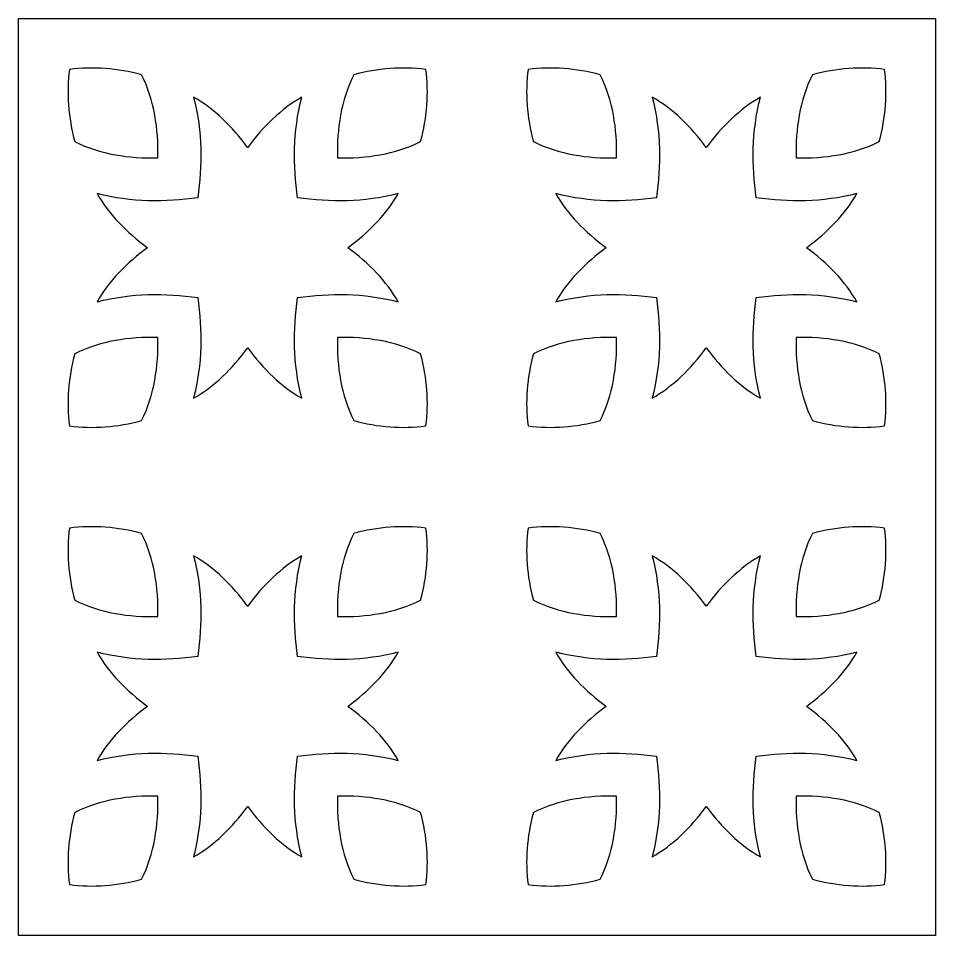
# Model space of a CAD drawing. Header units: millimetres. Extents: x -515 to 516, y -324 to 324.
# Drawn here: x -149.8 to 150.1, y -323.8 to -23.8 of the extents above; entities that cross this region are included whole.
import ezdxf

# ---------------------------------------------------------------- set-up
doc = ezdxf.new("R2010")
doc.units = ezdxf.units.MM
doc.header["$MEASUREMENT"] = 0
doc.layers.add('layer 1', color=7, linetype='Continuous')

msp = doc.modelspace()

# ---------------------------------------------------------------- linework, layer by layer
at = {"layer": 'layer 1'}
for points, knots in [([(-149.8496, -323.8464), (-141.4147, -323.8464), (141.6963, -323.8464), (150.1487, -323.8464), (150.1487, -323.8464), (150.1487, -315.4151), (150.1487, -32.3041), (150.1487, -23.8481), (150.1487, -23.8481), (141.7138, -23.8481), (-141.3971, -23.8481), (-149.8496, -23.8481), (-149.8496, -23.8481), (-149.8496, -32.2866), (-149.8496, -315.3975), (-149.8496, -323.8464)], [0, 0, 0, 0, 0.2, 0.2, 0.2, 0.2, 0.4, 0.4, 0.4, 0.4, 0.6, 0.6, 0.6, 0.6, 1, 1, 1, 1]), ([(-133.1527, -40.5486), (-125.4376, -39.5821), (-117.4223, -40.143), (-109.5377, -42.3086), (-109.5377, -42.3086), (-105.3575, -50.7471), (-104.0347, -59.9861), (-104.1935, -69.5084), (-104.1935, -69.5084), (-113.7144, -69.6666), (-122.9542, -68.3437), (-131.3926, -64.1635), (-131.3926, -64.1635), (-133.5583, -56.279), (-134.1192, -48.2637), (-133.1527, -40.5486)], [0, 0, 0, 0, 0.2, 0.2, 0.2, 0.2, 0.4, 0.4, 0.4, 0.4, 0.6, 0.6, 0.6, 0.6, 1, 1, 1, 1]), ([(-40.1641, -42.3086), (-32.2795, -40.143), (-24.2642, -39.5821), (-16.5491, -40.5486), (-16.5491, -40.5486), (-15.5826, -48.2637), (-16.1435, -56.279), (-18.3092, -64.1635), (-18.3092, -64.1635), (-26.7483, -68.3437), (-35.9909, -69.6666), (-45.509, -69.5084), (-45.509, -69.5084), (-45.6678, -59.9861), (-44.3443, -50.7471), (-40.1641, -42.3086)], [0, 0, 0, 0, 0.2, 0.2, 0.2, 0.2, 0.4, 0.4, 0.4, 0.4, 0.6, 0.6, 0.6, 0.6, 1, 1, 1, 1]), ([(16.8447, -40.5486), (24.5634, -39.5821), (32.5787, -40.143), (40.4597, -42.3086), (40.4597, -42.3086), (44.6399, -50.7471), (45.9663, -59.9861), (45.8074, -69.5084), (45.8074, -69.5084), (36.2865, -69.6666), (27.0475, -68.3437), (18.6083, -64.1635), (18.6083, -64.1635), (16.4427, -56.279), (15.8782, -48.2637), (16.8447, -40.5486)], [0, 0, 0, 0, 0.2, 0.2, 0.2, 0.2, 0.4, 0.4, 0.4, 0.4, 0.6, 0.6, 0.6, 0.6, 1, 1, 1, 1]), ([(109.8369, -42.3086), (117.7179, -40.143), (125.7332, -39.5821), (133.4518, -40.5486), (133.4518, -40.5486), (134.4183, -48.2637), (133.8539, -56.279), (131.6917, -64.1635), (131.6917, -64.1635), (123.2526, -68.3437), (114.0101, -69.6666), (104.492, -69.5084), (104.492, -69.5084), (104.3296, -59.9861), (105.6567, -50.7471), (109.8369, -42.3086)], [0, 0, 0, 0, 0.2, 0.2, 0.2, 0.2, 0.4, 0.4, 0.4, 0.4, 0.6, 0.6, 0.6, 0.6, 1, 1, 1, 1]), ([(-74.8527, -66.1394), (-74.8527, -66.1394), (-74.8527, -66.1394), (-74.8527, -66.1394), (-74.8527, -66.1394), (-74.8527, -66.1394), (-74.8491, -66.1394), (-74.8491, -66.1394), (-74.8491, -66.1394), (-74.8491, -66.1394), (-74.8491, -66.1394), (-74.8491, -66.1394), (-74.8491, -66.1394), (-74.8491, -66.1394), (-74.8491, -66.1394), (-74.8491, -66.1394), (-74.8491, -66.1394), (-69.9035, -59.1897), (-63.8465, -53.4673), (-57.1147, -49.5901), (-57.1147, -49.5901), (-60.1808, -61.1227), (-59.8877, -71.8435), (-58.5726, -82.5713), (-58.5726, -82.5713), (-47.7098, -83.9012), (-37.0916, -84.1725), (-25.5906, -81.1142), (-25.5906, -81.1142), (-29.4468, -87.8031), (-35.1614, -93.8783), (-42.1364, -98.8486), (-42.1364, -98.8486), (-42.1364, -98.8486), (-42.1435, -98.8486), (-42.1435, -98.8486), (-42.1435, -98.8486), (-35.1579, -103.8231), (-29.4398, -109.9012), (-25.5906, -116.5858), (-25.5906, -116.5858), (-37.0881, -113.5275), (-47.7843, -113.8065), (-58.5726, -115.1294), (-58.5726, -115.1294), (-59.8912, -125.8748), (-60.1914, -136.5428), (-57.1147, -148.1106), (-57.1147, -148.1106), (-63.8001, -144.258), (-69.8789, -138.5391), (-74.8491, -131.5613), (-74.8491, -131.5613), (-74.8491, -131.5613), (-74.8491, -131.5578), (-74.8491, -131.5578), (-74.8491, -131.5578), (-79.8236, -138.5391), (-85.9052, -144.258), (-92.5871, -148.1106), (-92.5871, -148.1106), (-89.5392, -136.6448), (-89.8, -125.9556), (-91.1299, -115.1294), (-91.1299, -115.1294), (-101.985, -113.7953), (-112.6073, -113.5239), (-124.1112, -116.5858), (-124.1112, -116.5858), (-120.255, -109.8941), (-114.5403, -103.8189), (-107.5661, -98.8486), (-107.5661, -98.8486), (-107.5661, -98.8486), (-107.5626, -98.8486), (-107.5626, -98.8486), (-107.5626, -98.8486), (-114.5403, -93.8741), (-120.2585, -87.796), (-124.1112, -81.1142), (-124.1112, -81.1142), (-112.639, -84.1662), (-101.9604, -83.8977), (-91.1299, -82.5713), (-91.1299, -82.5713), (-89.8106, -71.8259), (-89.5104, -61.1544), (-92.5871, -49.5901), (-92.5871, -49.5901), (-85.8982, -53.4427), (-79.8236, -59.1609), (-74.8527, -66.1394)], [0, 0, 0, 0, 0.04166667, 0.04166667, 0.04166667, 0.04166667, 0.08333333, 0.08333333, 0.08333333, 0.08333333, 0.125, 0.125, 0.125, 0.125, 0.16666667, 0.16666667, 0.16666667, 0.16666667, 0.20833333, 0.20833333, 0.20833333, 0.20833333, 0.25, 0.25, 0.25, 0.25, 0.29166667, 0.29166667, 0.29166667, 0.29166667, 0.33333333, 0.33333333, 0.33333333, 0.33333333, 0.375, 0.375, 0.375, 0.375, 0.41666667, 0.41666667, 0.41666667, 0.41666667, 0.45833333, 0.45833333, 0.45833333, 0.45833333, 0.5, 0.5, 0.5, 0.5, 0.54166667, 0.54166667, 0.54166667, 0.54166667, 0.58333333, 0.58333333, 0.58333333, 0.58333333, 0.625, 0.625, 0.625, 0.625, 0.66666667, 0.66666667, 0.66666667, 0.66666667, 0.70833333, 0.70833333, 0.70833333, 0.70833333, 0.75, 0.75, 0.75, 0.75, 0.79166667, 0.79166667, 0.79166667, 0.79166667, 0.83333333, 0.83333333, 0.83333333, 0.83333333, 0.875, 0.875, 0.875, 0.875, 0.91666667, 0.91666667, 0.91666667, 0.91666667, 1, 1, 1, 1]), ([(75.1483, -66.1394), (75.1483, -66.1394), (75.1483, -66.1394), (75.1483, -66.1394), (75.1483, -66.1394), (75.1483, -66.1394), (75.1483, -66.1394), (75.1483, -66.1394), (75.1483, -66.1394), (75.1483, -66.1394), (75.1483, -66.1394), (75.1483, -66.1394), (75.1483, -66.1394), (80.0975, -59.1897), (86.1551, -53.4673), (92.8862, -49.5901), (92.8862, -49.5901), (89.8166, -61.1227), (90.1097, -71.8435), (91.4291, -82.5713), (91.4291, -82.5713), (102.2876, -83.9012), (112.9058, -84.1725), (124.4103, -81.1142), (124.4103, -81.1142), (120.5541, -87.8031), (114.8353, -93.8783), (107.8645, -98.8486), (107.8645, -98.8486), (107.8645, -98.8486), (107.8582, -98.8486), (107.8582, -98.8486), (107.8582, -98.8486), (114.8395, -103.8231), (120.5577, -109.9012), (124.4103, -116.5858), (124.4103, -116.5858), (112.9128, -113.5275), (102.2131, -113.8065), (91.4291, -115.1294), (91.4291, -115.1294), (90.1097, -125.8748), (89.8096, -136.5428), (92.8862, -148.1106), (92.8862, -148.1106), (86.1973, -144.258), (80.1221, -138.5391), (75.1483, -131.5613), (75.1483, -131.5613), (75.1483, -131.5613), (75.1483, -131.5578), (75.1483, -131.5578), (75.1483, -131.5578), (70.1738, -138.5391), (64.0957, -144.258), (57.4104, -148.1106), (57.4104, -148.1106), (60.4617, -136.6448), (60.1974, -125.9556), (58.871, -115.1294), (58.871, -115.1294), (48.016, -113.7953), (37.3936, -113.5239), (25.8898, -116.5858), (25.8898, -116.5858), (29.7424, -109.8941), (35.4606, -103.8189), (42.4349, -98.8486), (42.4349, -98.8486), (42.4349, -98.8486), (42.4384, -98.8486), (42.4384, -98.8486), (42.4384, -98.8486), (35.4571, -93.8741), (29.7389, -87.796), (25.8898, -81.1142), (25.8898, -81.1142), (37.3584, -84.1662), (48.0406, -83.8977), (58.871, -82.5713), (58.871, -82.5713), (60.1904, -71.8259), (60.487, -61.1544), (57.4104, -49.5901), (57.4104, -49.5901), (64.0992, -53.4427), (70.1773, -59.1609), (75.1483, -66.1394)], [0, 0, 0, 0, 0.04347826, 0.04347826, 0.04347826, 0.04347826, 0.08695652, 0.08695652, 0.08695652, 0.08695652, 0.13043478, 0.13043478, 0.13043478, 0.13043478, 0.17391304, 0.17391304, 0.17391304, 0.17391304, 0.2173913, 0.2173913, 0.2173913, 0.2173913, 0.26086957, 0.26086957, 0.26086957, 0.26086957, 0.30434783, 0.30434783, 0.30434783, 0.30434783, 0.34782609, 0.34782609, 0.34782609, 0.34782609, 0.39130435, 0.39130435, 0.39130435, 0.39130435, 0.43478261, 0.43478261, 0.43478261, 0.43478261, 0.47826087, 0.47826087, 0.47826087, 0.47826087, 0.52173913, 0.52173913, 0.52173913, 0.52173913, 0.56521739, 0.56521739, 0.56521739, 0.56521739, 0.60869565, 0.60869565, 0.60869565, 0.60869565, 0.65217391, 0.65217391, 0.65217391, 0.65217391, 0.69565217, 0.69565217, 0.69565217, 0.69565217, 0.73913043, 0.73913043, 0.73913043, 0.73913043, 0.7826087, 0.7826087, 0.7826087, 0.7826087, 0.82608696, 0.82608696, 0.82608696, 0.82608696, 0.86956522, 0.86956522, 0.86956522, 0.86956522, 0.91304348, 0.91304348, 0.91304348, 0.91304348, 1, 1, 1, 1]), ([(-131.3926, -133.5372), (-122.9542, -129.357), (-113.7144, -128.0306), (-104.1935, -128.1923), (-104.1935, -128.1923), (-104.0347, -137.7104), (-105.3575, -146.9529), (-109.5377, -155.3914), (-109.5377, -155.3914), (-117.4223, -157.5577), (-125.4376, -158.1186), (-133.1527, -157.1521), (-133.1527, -157.1521), (-134.1192, -149.4335), (-133.5583, -141.4217), (-131.3926, -133.5372)], [0, 0, 0, 0, 0.2, 0.2, 0.2, 0.2, 0.4, 0.4, 0.4, 0.4, 0.6, 0.6, 0.6, 0.6, 1, 1, 1, 1]), ([(-16.5491, -157.1521), (-24.2642, -158.1186), (-32.2795, -157.5577), (-40.1641, -155.3914), (-40.1641, -155.3914), (-44.3443, -146.9529), (-45.6678, -137.7104), (-45.509, -128.1923), (-45.509, -128.1923), (-35.9909, -128.0306), (-26.7483, -129.357), (-18.3092, -133.5372), (-18.3092, -133.5372), (-16.1435, -141.4217), (-15.5826, -149.4335), (-16.5491, -157.1521)], [0, 0, 0, 0, 0.2, 0.2, 0.2, 0.2, 0.4, 0.4, 0.4, 0.4, 0.6, 0.6, 0.6, 0.6, 1, 1, 1, 1]), ([(18.6083, -133.5372), (27.0475, -129.357), (36.2865, -128.0306), (45.8074, -128.1923), (45.8074, -128.1923), (45.9663, -137.7104), (44.6399, -146.9529), (40.4597, -155.3914), (40.4597, -155.3914), (32.5787, -157.5577), (24.5634, -158.1186), (16.8447, -157.1521), (16.8447, -157.1521), (15.8782, -149.4335), (16.4427, -141.4217), (18.6083, -133.5372)], [0, 0, 0, 0, 0.2, 0.2, 0.2, 0.2, 0.4, 0.4, 0.4, 0.4, 0.6, 0.6, 0.6, 0.6, 1, 1, 1, 1]), ([(133.4518, -157.1521), (125.7332, -158.1186), (117.7179, -157.5577), (109.8369, -155.3914), (109.8369, -155.3914), (105.6567, -146.9529), (104.3296, -137.7104), (104.492, -128.1923), (104.492, -128.1923), (114.0101, -128.0306), (123.2526, -129.357), (131.6917, -133.5372), (131.6917, -133.5372), (133.8539, -141.4217), (134.4183, -149.4335), (133.4518, -157.1521)], [0, 0, 0, 0, 0.2, 0.2, 0.2, 0.2, 0.4, 0.4, 0.4, 0.4, 0.6, 0.6, 0.6, 0.6, 1, 1, 1, 1]), ([(-133.1527, -190.546), (-125.4376, -189.5795), (-117.4223, -190.1439), (-109.5377, -192.3096), (-109.5377, -192.3096), (-105.3575, -200.748), (-104.0347, -209.9871), (-104.1935, -219.5094), (-104.1935, -219.5094), (-113.7144, -219.6675), (-122.9542, -218.3411), (-131.3926, -214.1609), (-131.3926, -214.1609), (-133.5583, -206.2799), (-134.1192, -198.2646), (-133.1527, -190.546)], [0, 0, 0, 0, 0.2, 0.2, 0.2, 0.2, 0.4, 0.4, 0.4, 0.4, 0.6, 0.6, 0.6, 0.6, 1, 1, 1, 1]), ([(-18.3092, -214.1609), (-26.7483, -218.3411), (-35.9909, -219.6675), (-45.509, -219.5094), (-45.509, -219.5094), (-45.6678, -209.9871), (-44.3443, -200.748), (-40.1641, -192.3096), (-40.1641, -192.3096), (-32.2795, -190.1439), (-24.2642, -189.5795), (-16.5491, -190.546), (-16.5491, -190.546), (-15.5826, -198.2646), (-16.1435, -206.2799), (-18.3092, -214.1609)], [0, 0, 0, 0, 0.2, 0.2, 0.2, 0.2, 0.4, 0.4, 0.4, 0.4, 0.6, 0.6, 0.6, 0.6, 1, 1, 1, 1]), ([(16.8447, -190.546), (24.5634, -189.5795), (32.5787, -190.1439), (40.4597, -192.3096), (40.4597, -192.3096), (44.6399, -200.748), (45.9663, -209.9871), (45.8074, -219.5094), (45.8074, -219.5094), (36.2865, -219.6675), (27.0475, -218.3411), (18.6083, -214.1609), (18.6083, -214.1609), (16.4427, -206.2799), (15.8782, -198.2646), (16.8447, -190.546)], [0, 0, 0, 0, 0.2, 0.2, 0.2, 0.2, 0.4, 0.4, 0.4, 0.4, 0.6, 0.6, 0.6, 0.6, 1, 1, 1, 1]), ([(131.6917, -214.1609), (123.2526, -218.3411), (114.0101, -219.6675), (104.492, -219.5094), (104.492, -219.5094), (104.3296, -209.9871), (105.6567, -200.748), (109.8369, -192.3096), (109.8369, -192.3096), (117.7179, -190.1439), (125.7332, -189.5795), (133.4518, -190.546), (133.4518, -190.546), (134.4183, -198.2646), (133.8539, -206.2799), (131.6917, -214.1609)], [0, 0, 0, 0, 0.2, 0.2, 0.2, 0.2, 0.4, 0.4, 0.4, 0.4, 0.6, 0.6, 0.6, 0.6, 1, 1, 1, 1]), ([(-74.8491, -281.5626), (-74.8491, -281.5626), (-74.8491, -281.559), (-74.8491, -281.559), (-74.8491, -281.559), (-79.8236, -288.5406), (-85.9052, -294.2589), (-92.5871, -298.1078), (-92.5871, -298.1078), (-89.5392, -286.646), (-89.8, -275.9533), (-91.1299, -265.1301), (-91.1299, -265.1301), (-101.985, -263.7968), (-112.6073, -263.525), (-124.1112, -266.5873), (-124.1112, -266.5873), (-120.255, -259.8948), (-114.5403, -253.8202), (-107.5661, -248.8495), (-107.5661, -248.8495), (-107.5661, -248.8495), (-107.5626, -248.8495), (-107.5626, -248.8495), (-107.5626, -248.8495), (-114.5403, -243.875), (-120.2585, -237.797), (-124.1112, -231.1116), (-124.1112, -231.1116), (-112.639, -234.1636), (-101.9604, -233.8986), (-91.1299, -232.5687), (-91.1299, -232.5687), (-89.8106, -221.8234), (-89.5104, -211.1518), (-92.5871, -199.591), (-92.5871, -199.591), (-85.8982, -203.4437), (-79.8236, -209.1618), (-74.8527, -216.1368), (-74.8527, -216.1368), (-74.8527, -216.1368), (-74.8527, -216.1403), (-74.8527, -216.1403), (-74.8527, -216.1403), (-74.8527, -216.1403), (-74.8491, -216.1403), (-74.8491, -216.1403), (-74.8491, -216.1403), (-74.8491, -216.1403), (-74.8491, -216.1368), (-74.8491, -216.1368), (-74.8491, -216.1368), (-69.9035, -209.1907), (-63.8465, -203.4683), (-57.1147, -199.591), (-57.1147, -199.591), (-60.1808, -211.1237), (-59.8877, -221.8409), (-58.5726, -232.5687), (-58.5726, -232.5687), (-47.7098, -233.9022), (-37.0916, -234.1742), (-25.5906, -231.1116), (-25.5906, -231.1116), (-29.4468, -237.804), (-35.1614, -243.8793), (-42.1364, -248.8495), (-42.1364, -248.8495), (-42.1364, -248.8495), (-42.1435, -248.8495), (-42.1435, -248.8495), (-42.1435, -248.8495), (-35.1579, -253.8237), (-29.4398, -259.9019), (-25.5906, -266.5873), (-25.5906, -266.5873), (-37.0881, -263.5285), (-47.7843, -263.8037), (-58.5726, -265.1301), (-58.5726, -265.1301), (-59.8912, -275.8723), (-60.1914, -286.5439), (-57.1147, -298.1078), (-57.1147, -298.1078), (-63.8001, -294.2556), (-69.8789, -288.5406), (-74.8491, -281.5626)], [0, 0, 0, 0, 0.04347826, 0.04347826, 0.04347826, 0.04347826, 0.08695652, 0.08695652, 0.08695652, 0.08695652, 0.13043478, 0.13043478, 0.13043478, 0.13043478, 0.17391304, 0.17391304, 0.17391304, 0.17391304, 0.2173913, 0.2173913, 0.2173913, 0.2173913, 0.26086957, 0.26086957, 0.26086957, 0.26086957, 0.30434783, 0.30434783, 0.30434783, 0.30434783, 0.34782609, 0.34782609, 0.34782609, 0.34782609, 0.39130435, 0.39130435, 0.39130435, 0.39130435, 0.43478261, 0.43478261, 0.43478261, 0.43478261, 0.47826087, 0.47826087, 0.47826087, 0.47826087, 0.52173913, 0.52173913, 0.52173913, 0.52173913, 0.56521739, 0.56521739, 0.56521739, 0.56521739, 0.60869565, 0.60869565, 0.60869565, 0.60869565, 0.65217391, 0.65217391, 0.65217391, 0.65217391, 0.69565217, 0.69565217, 0.69565217, 0.69565217, 0.73913043, 0.73913043, 0.73913043, 0.73913043, 0.7826087, 0.7826087, 0.7826087, 0.7826087, 0.82608696, 0.82608696, 0.82608696, 0.82608696, 0.86956522, 0.86956522, 0.86956522, 0.86956522, 0.91304348, 0.91304348, 0.91304348, 0.91304348, 1, 1, 1, 1]), ([(75.1483, -281.5626), (75.1483, -281.5626), (75.1483, -281.559), (75.1483, -281.559), (75.1483, -281.559), (70.1738, -288.5406), (64.0957, -294.2589), (57.4104, -298.1078), (57.4104, -298.1078), (60.4617, -286.646), (60.1974, -275.9533), (58.871, -265.1301), (58.871, -265.1301), (48.016, -263.7968), (37.3936, -263.525), (25.8898, -266.5873), (25.8898, -266.5873), (29.7424, -259.8948), (35.4606, -253.8202), (42.4349, -248.8495), (42.4349, -248.8495), (42.4349, -248.8495), (42.4384, -248.8495), (42.4384, -248.8495), (42.4384, -248.8495), (35.4571, -243.875), (29.7389, -237.797), (25.8898, -231.1116), (25.8898, -231.1116), (37.3584, -234.1636), (48.0406, -233.8986), (58.871, -232.5687), (58.871, -232.5687), (60.1904, -221.8234), (60.487, -211.1518), (57.4104, -199.591), (57.4104, -199.591), (64.0992, -203.4437), (70.1773, -209.1618), (75.1483, -216.1368), (75.1483, -216.1368), (75.1483, -216.1368), (75.1483, -216.1403), (75.1483, -216.1403), (75.1483, -216.1403), (75.1483, -216.1403), (75.1483, -216.1403), (75.1483, -216.1403), (75.1483, -216.1403), (75.1483, -216.1403), (75.1483, -216.1368), (75.1483, -216.1368), (75.1483, -216.1368), (80.0975, -209.1907), (86.1551, -203.4683), (92.8862, -199.591), (92.8862, -199.591), (89.8166, -211.1237), (90.1097, -221.8409), (91.4291, -232.5687), (91.4291, -232.5687), (102.2876, -233.9022), (112.9058, -234.1742), (124.4103, -231.1116), (124.4103, -231.1116), (120.5541, -237.804), (114.8353, -243.8793), (107.8645, -248.8495), (107.8645, -248.8495), (107.8645, -248.8495), (107.8582, -248.8495), (107.8582, -248.8495), (107.8582, -248.8495), (114.8395, -253.8237), (120.5577, -259.9019), (124.4103, -266.5873), (124.4103, -266.5873), (112.9128, -263.5285), (102.2131, -263.8037), (91.4291, -265.1301), (91.4291, -265.1301), (90.1097, -275.8723), (89.8096, -286.5439), (92.8862, -298.1078), (92.8862, -298.1078), (86.1973, -294.2556), (80.1221, -288.5406), (75.1483, -281.5626)], [0, 0, 0, 0, 0.04347826, 0.04347826, 0.04347826, 0.04347826, 0.08695652, 0.08695652, 0.08695652, 0.08695652, 0.13043478, 0.13043478, 0.13043478, 0.13043478, 0.17391304, 0.17391304, 0.17391304, 0.17391304, 0.2173913, 0.2173913, 0.2173913, 0.2173913, 0.26086957, 0.26086957, 0.26086957, 0.26086957, 0.30434783, 0.30434783, 0.30434783, 0.30434783, 0.34782609, 0.34782609, 0.34782609, 0.34782609, 0.39130435, 0.39130435, 0.39130435, 0.39130435, 0.43478261, 0.43478261, 0.43478261, 0.43478261, 0.47826087, 0.47826087, 0.47826087, 0.47826087, 0.52173913, 0.52173913, 0.52173913, 0.52173913, 0.56521739, 0.56521739, 0.56521739, 0.56521739, 0.60869565, 0.60869565, 0.60869565, 0.60869565, 0.65217391, 0.65217391, 0.65217391, 0.65217391, 0.69565217, 0.69565217, 0.69565217, 0.69565217, 0.73913043, 0.73913043, 0.73913043, 0.73913043, 0.7826087, 0.7826087, 0.7826087, 0.7826087, 0.82608696, 0.82608696, 0.82608696, 0.82608696, 0.86956522, 0.86956522, 0.86956522, 0.86956522, 0.91304348, 0.91304348, 0.91304348, 0.91304348, 1, 1, 1, 1]), ([(-131.3926, -283.5381), (-122.9542, -279.3577), (-113.7144, -278.0313), (-104.1935, -278.19), (-104.1935, -278.19), (-104.0347, -287.7114), (-105.3575, -296.9508), (-109.5377, -305.3893), (-109.5377, -305.3893), (-117.4223, -307.5551), (-125.4376, -308.1197), (-133.1527, -307.1532), (-133.1527, -307.1532), (-134.1192, -299.4343), (-133.5583, -291.4192), (-131.3926, -283.5381)], [0, 0, 0, 0, 0.2, 0.2, 0.2, 0.2, 0.4, 0.4, 0.4, 0.4, 0.6, 0.6, 0.6, 0.6, 1, 1, 1, 1]), ([(-16.5491, -307.1532), (-24.2642, -308.1197), (-32.2795, -307.5551), (-40.1641, -305.3893), (-40.1641, -305.3893), (-44.3443, -296.9508), (-45.6678, -287.7114), (-45.509, -278.19), (-45.509, -278.19), (-35.9909, -278.0313), (-26.7483, -279.3577), (-18.3092, -283.5381), (-18.3092, -283.5381), (-16.1435, -291.4192), (-15.5826, -299.4343), (-16.5491, -307.1532)], [0, 0, 0, 0, 0.2, 0.2, 0.2, 0.2, 0.4, 0.4, 0.4, 0.4, 0.6, 0.6, 0.6, 0.6, 1, 1, 1, 1]), ([(18.6083, -283.5381), (27.0475, -279.3577), (36.2865, -278.0313), (45.8074, -278.19), (45.8074, -278.19), (45.9663, -287.7114), (44.6399, -296.9508), (40.4597, -305.3893), (40.4597, -305.3893), (32.5787, -307.5551), (24.5634, -308.1197), (16.8447, -307.1532), (16.8447, -307.1532), (15.8782, -299.4343), (16.4427, -291.4192), (18.6083, -283.5381)], [0, 0, 0, 0, 0.2, 0.2, 0.2, 0.2, 0.4, 0.4, 0.4, 0.4, 0.6, 0.6, 0.6, 0.6, 1, 1, 1, 1]), ([(133.4518, -307.1532), (125.7332, -308.1197), (117.7179, -307.5551), (109.8369, -305.3893), (109.8369, -305.3893), (105.6567, -296.9508), (104.3296, -287.7114), (104.492, -278.19), (104.492, -278.19), (114.0101, -278.0313), (123.2526, -279.3577), (131.6917, -283.5381), (131.6917, -283.5381), (133.8539, -291.4192), (134.4183, -299.4343), (133.4518, -307.1532)], [0, 0, 0, 0, 0.2, 0.2, 0.2, 0.2, 0.4, 0.4, 0.4, 0.4, 0.6, 0.6, 0.6, 0.6, 1, 1, 1, 1])]:
    msp.add_open_spline(points, degree=3, knots=knots, dxfattribs=at)

doc.saveas('drawing.dxf')
